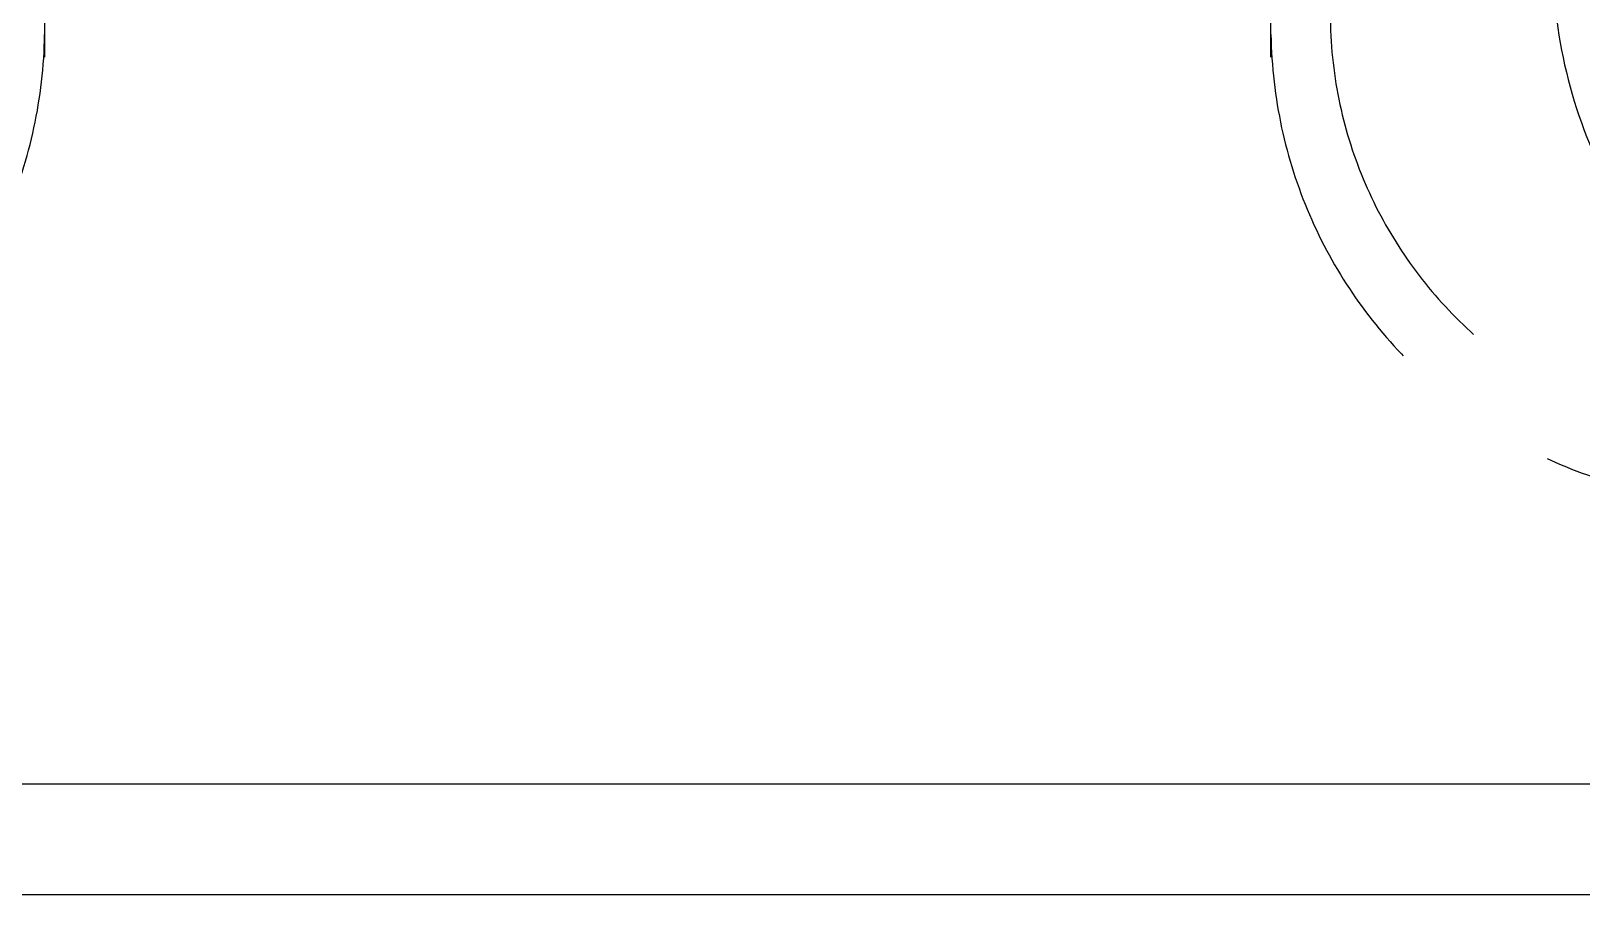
# Model space of a CAD drawing. Header units: inches. Extents: x 405346 to 489838, y -25612 to 14934.
# Drawn here: x 466813 to 467510, y 3481 to 3870 of the extents above; entities that cross this region are included whole.
import ezdxf

# ---------------------------------------------------------------- set-up
doc = ezdxf.new("R2010")
doc.units = ezdxf.units.IN
doc.header["$LTSCALE"] = 200
doc.header["$MEASUREMENT"] = 0
doc.linetypes.add('DH-HID2', pattern=[1.2, 0.8, -0.4])
for name, color, linetype in [('06-FUR', 6, 'Continuous'), ('FU-FURM', 251, 'DH-HID2'), ('RC-LIGHT', 7, 'Continuous')]:
    doc.layers.add(name, color=color, linetype=linetype)

# ---------------------------------------------------------------- blocks, each defined once
blk = doc.blocks.new('FLLLL')
at = {"layer": '06-FUR', "color": 8}
blk.add_line((466866.24, 3261.16), (466866.34, 3339.09), dxfattribs=at)
at = {"layer": 'FU-FURM'}
blk.add_line((467417.76, 3261.16), (467417.66, 3339.09), dxfattribs=at)
for centre, radius, start, end in [((467763.13, 3305.47), 218.51, 123.19496, 236.94725), ((467638.68, 3281.16), 194.25, 180.90924, 268.78542), ((466652.62, 3274.83), 213.6, 271.2145, 359.09084), ((467631.38, 3274.83), 213.6, 180.90916, 268.7855)]:
    blk.add_arc(centre, radius, start, end, dxfattribs=at)

msp = doc.modelspace()

# ---------------------------------------------------------------- linework, layer by layer
at = {"layer": 'RC-LIGHT'}
msp.add_lwpolyline([(461177, 3531.19), (470494.5, 3531.19), (470494.5, 3481.19), (461177, 3481.19), (461177, 3531.19)], dxfattribs=at)

# ---------------------------------------------------------------- block references
msp.add_blockref('FLLLL', (-47.5, 596.66))

doc.saveas('drawing.dxf')
